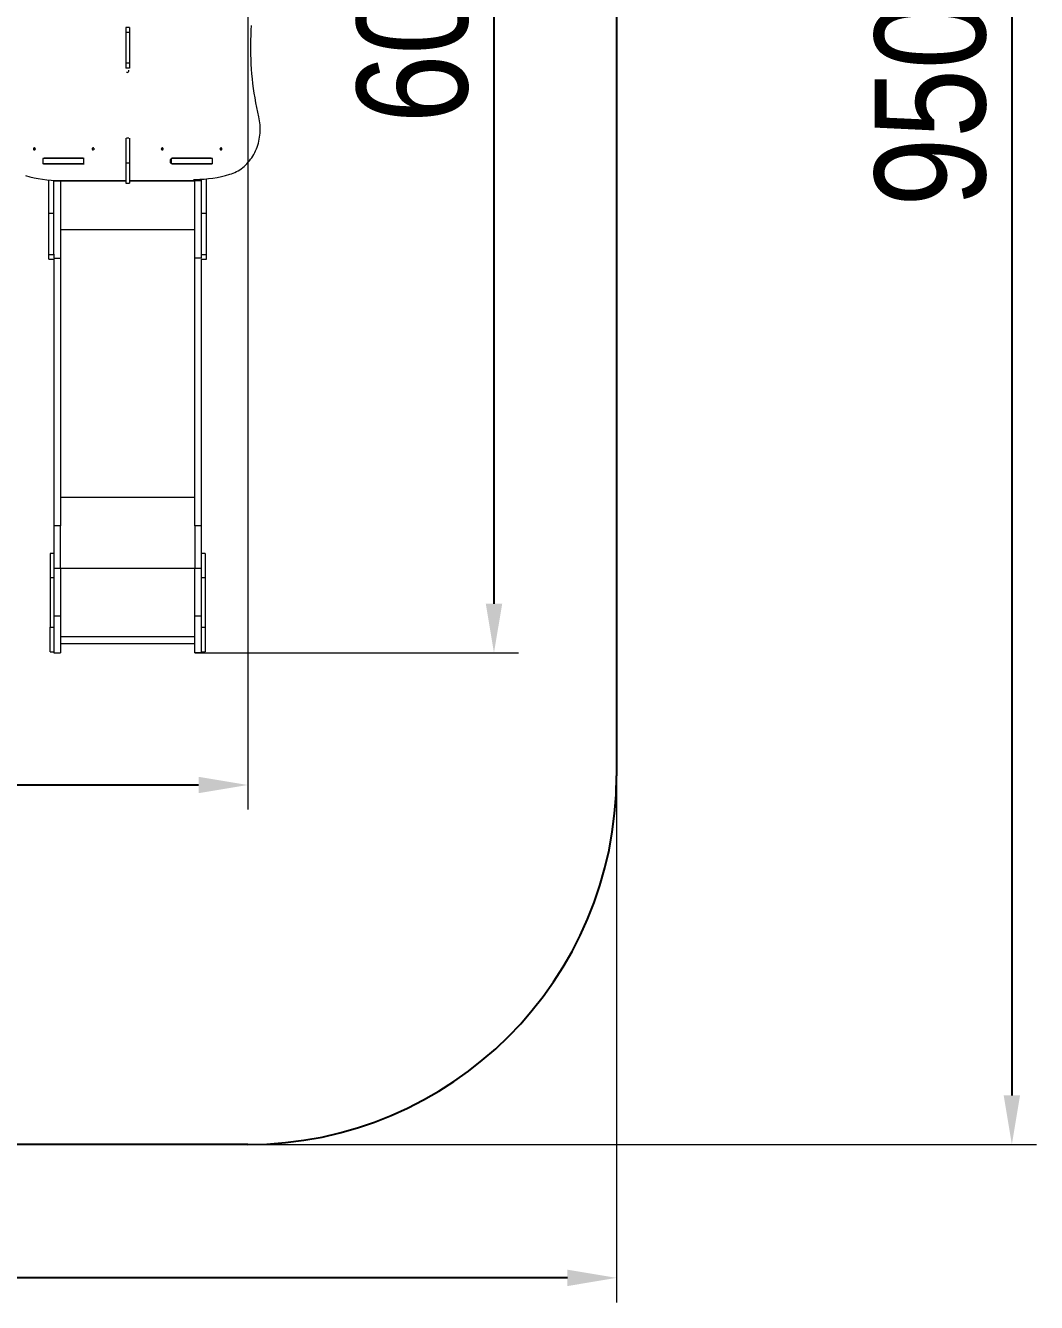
# Model space of a CAD drawing. Header units: millimetres. Extents: x -5010 to 6597, y -5069 to 5109.
# Drawn here: x 2486 to 6597, y -5069 to 126 of the extents above; entities that cross this region are included whole.
import ezdxf

# ---------------------------------------------------------------- set-up
doc = ezdxf.new("R2010")
doc.units = ezdxf.units.MM
for name, color, linetype in [('DiKom', 7, 'Continuous'), ('DIKOM_ОБЪЕКТ', 7, 'Continuous'), ('DIKOM_РАЗМЕР_ЗОНА', 7, 'Continuous'), ('DIKOM_РАЗМЕР_ОБЪЕКТА', 7, 'Continuous')]:
    doc.layers.add(name, color=color, linetype=linetype)
doc.styles.add('style1', font='arial.ttf', dxfattribs={"width": 0.8})
doc.dimstyles.new('1-50', dxfattribs={"dimtxt": 300, "dimasz": 200, "dimexe": 100, "dimexo": 0, "dimgap": 100, "dimtad": 1, "dimtxsty": 'style1', "dimcen": 200, "dimclrd": 7, "dimclre": 7, "dimclrt": 7, "dimadec": 1, "dimazin": 2, "dimtfac": 1, "dimtmove": 0, "dimatfit": 2, "dimfxl": 0, "dimlwd": 25, "dimlwe": 18, "dimarcsym": 0})

# ---------------------------------------------------------------- blocks, each defined once
blk = doc.blocks.new('*D9')
at = {"layer": 'Defpoints', "color": 0, "transparency": 16777216}
for p in [(291.3, 3608.6), (3201.6, -2426.6), (4391.2, -2426.6)]:
    blk.add_point(p, dxfattribs=at)
at = {"layer": 'DIKOM_РАЗМЕР_ОБЪЕКТА', "color": 7, "lineweight": 18, "transparency": 16777216}
for p, q in [((291.3, 3608.6), (4491.2, 3608.6)), ((3201.6, -2426.6), (4491.2, -2426.6))]:
    blk.add_line(p, q, dxfattribs=at)
at = {"layer": 'DIKOM_РАЗМЕР_ОБЪЕКТА', "color": 7, "lineweight": 25, "transparency": 16777216}
blk.add_line((4391.2, 3408.6), (4391.2, -2226.6), dxfattribs=at)
at = {"layer": 'DIKOM_РАЗМЕР_ОБЪЕКТА', "color": 7, "transparency": 16777216}
for points in [[(4357.9, 3408.6), (4424.6, 3408.6), (4391.2, 3608.6)], [(4357.9, -2226.6), (4424.6, -2226.6), (4391.2, -2426.6)]]:
    blk.add_solid(points, dxfattribs=at)
at = {"layer": 'DIKOM_РАЗМЕР_ОБЪЕКТА', "color": 7, "transparency": 16777216, "insert": (4061.5, 287.3), "char_height": 300, "attachment_point": 5, "rotation": 90, "style": 'style1'}
blk.add_mtext('{\\H1.5x;6000}', dxfattribs=at)
blk = doc.blocks.new('*D10')
at = {"layer": 'Defpoints', "color": 0, "transparency": 16777216}
for p in [(3389.6, 467.8), (-3510.4, -215.5), (3389.6, -2964)]:
    blk.add_point(p, dxfattribs=at)
at = {"layer": 'DIKOM_РАЗМЕР_ОБЪЕКТА', "color": 7, "lineweight": 18, "transparency": 16777216}
for p, q in [((3389.6, 467.8), (3389.6, -3064)), ((-3510.4, -215.5), (-3510.4, -3064))]:
    blk.add_line(p, q, dxfattribs=at)
at = {"layer": 'DIKOM_РАЗМЕР_ОБЪЕКТА', "color": 7, "lineweight": 25, "transparency": 16777216}
blk.add_line((-3310.4, -2964), (3189.6, -2964), dxfattribs=at)
at = {"layer": 'DIKOM_РАЗМЕР_ОБЪЕКТА', "color": 7, "transparency": 16777216}
for points in [[(-3310.4, -2930.7), (-3310.4, -2997.4), (-3510.4, -2964)], [(3189.6, -2930.7), (3189.6, -2997.4), (3389.6, -2964)]]:
    blk.add_solid(points, dxfattribs=at)
at = {"layer": 'DIKOM_РАЗМЕР_ОБЪЕКТА', "color": 7, "transparency": 16777216, "insert": (-85, -2634.3), "char_height": 300, "attachment_point": 5, "style": 'style1'}
blk.add_mtext('{\\H1.5x;6900}', dxfattribs=at)
blk = doc.blocks.new('*D11')
at = {"layer": 'Defpoints', "color": 0, "transparency": 16777216}
for p in [(97.8, 5108.6), (2495.6, -4426.6), (6497.5, -4426.6)]:
    blk.add_point(p, dxfattribs=at)
at = {"layer": 'DIKOM_РАЗМЕР_ЗОНА', "color": 7, "lineweight": 18, "transparency": 16777216}
for p, q in [((97.8, 5108.6), (6597.5, 5108.6)), ((2495.6, -4426.6), (6597.5, -4426.6))]:
    blk.add_line(p, q, dxfattribs=at)
at = {"layer": 'DIKOM_РАЗМЕР_ЗОНА', "color": 7, "lineweight": 25, "transparency": 16777216}
blk.add_line((6497.5, 4908.6), (6497.5, -4226.6), dxfattribs=at)
at = {"layer": 'DIKOM_РАЗМЕР_ЗОНА', "color": 7, "transparency": 16777216}
for points in [[(6464.1, 4908.6), (6530.8, 4908.6), (6497.5, 5108.6)], [(6464.1, -4226.6), (6530.8, -4226.6), (6497.5, -4426.6)]]:
    blk.add_solid(points, dxfattribs=at)
at = {"layer": 'DIKOM_РАЗМЕР_ЗОНА', "color": 7, "transparency": 16777216, "insert": (6167.7, -51.5), "char_height": 300, "attachment_point": 5, "rotation": 90, "style": 'style1'}
blk.add_mtext('{\\H1.5x;9500}', dxfattribs=at)
blk = doc.blocks.new('*D12')
at = {"layer": 'Defpoints', "color": 0, "transparency": 16777216}
for p in [(-5010.4, 5.4), (4889.6, 5.4), (-5010.4, -4969.2)]:
    blk.add_point(p, dxfattribs=at)
at = {"layer": 'DIKOM_РАЗМЕР_ЗОНА', "color": 7, "lineweight": 18, "transparency": 16777216}
for p, q in [((-5010.4, 5.4), (-5010.4, -5069.2)), ((4889.6, 5.4), (4889.6, -5069.2))]:
    blk.add_line(p, q, dxfattribs=at)
at = {"layer": 'DIKOM_РАЗМЕР_ЗОНА', "color": 7, "lineweight": 25, "transparency": 16777216}
blk.add_line((4689.6, -4969.2), (-4810.4, -4969.2), dxfattribs=at)
at = {"layer": 'DIKOM_РАЗМЕР_ЗОНА', "color": 7, "transparency": 16777216}
for points in [[(-4810.4, -4935.9), (-4810.4, -5002.6), (-5010.4, -4969.2)], [(4689.6, -4935.9), (4689.6, -5002.6), (4889.6, -4969.2)]]:
    blk.add_solid(points, dxfattribs=at)
at = {"layer": 'DIKOM_РАЗМЕР_ЗОНА', "color": 7, "transparency": 16777216, "insert": (-57.6, -4639.5), "char_height": 300, "attachment_point": 5, "style": 'style1'}
blk.add_mtext('{\\H1.5x;9900}', dxfattribs=at)

msp = doc.modelspace()

# ---------------------------------------------------------------- linework, layer by layer
at = {"layer": 'DiKom', "color": 3}
for p, q in [((4889.559, 1718.636), (4889.559, -2926.587)), ((3389.559, -4426.587), (1601.559, -4426.587))]:
    msp.add_line(p, q, dxfattribs=at)
msp.add_arc((3389.559, -2926.587), 1500, 270, 0, dxfattribs=at)
at = {"layer": 'DIKOM_ОБЪЕКТ', "color": 7, "linetype": 'Continuous', "lineweight": 15}
for p, q in [((2909.053, 117.195), (2894.053, 117.195)), ((2894.053, 117.195), (2894.053, 97.151)), ((2909.053, 117.195), (2909.053, 97.151)), ((2909.053, 97.151), (2894.053, 97.151)), ((2894.053, 97.151), (2894.053, -27.641)), ((2909.053, 97.151), (2909.053, -27.641)), ((2909.053, -27.641), (2894.053, -27.641)), ((2894.053, -27.641), (2894.053, -47.685)), ((2909.053, -47.685), (2894.053, -47.685)), ((2909.053, -27.641), (2909.053, -47.685)), ((2901.128, -64.775), (2897.034, -64.775)), ((2894.053, -332.545), (2894.053, -434.343)), ((2906.064, -332.545), (2897.035, -332.545)), ((2909.053, -332.545), (2909.053, -434.343)), ((2556.042, -415.245), (2556.042, -436.245)), ((2557.155, -415.245), (2556.042, -415.245)), ((2557.155, -436.245), (2557.155, -415.245)), ((2723.546, -415.245), (2557.155, -415.245)), ((2720.9, -414.495), (2561.984, -414.495)), ((2567.431, -415.245), (2567.431, -414.813)), ((2580.559, -415.245), (2580.559, -414.495)), ((2601.559, -415.245), (2601.559, -414.495)), ((2723.546, -436.245), (2723.546, -415.245)), ((3079.208, -436.245), (3079.208, -415.245)), ((3245.94, -415.245), (3079.208, -415.245)), ((3241.113, -414.495), (3082.198, -414.495)), ((3201.559, -415.245), (3201.559, -414.495)), ((3222.559, -415.245), (3222.559, -414.495)), ((3235.664, -414.812), (3235.664, -415.245)), ((3245.94, -436.245), (3245.94, -415.245)), ((3247.052, -415.245), (3245.94, -415.245)), ((3247.052, -436.245), (3247.052, -415.245)), ((2557.155, -436.245), (2556.042, -436.245)), ((2723.546, -436.245), (2557.155, -436.245)), ((2561.984, -436.995), (2720.9, -436.995)), ((2580.559, -436.995), (2580.559, -436.245)), ((2601.559, -436.995), (2601.559, -436.245)), ((2628.559, -436.245), (2628.559, -436.995)), ((2643.559, -436.245), (2643.559, -436.995)), ((2909.053, -434.343), (2894.053, -434.343)), ((2894.053, -434.343), (2894.053, -515.518)), ((2909.053, -434.343), (2909.053, -515.518)), ((3074.404, -423.495), (3074.404, -427.995)), ((3245.94, -436.245), (3079.208, -436.245)), ((3082.198, -436.995), (3241.113, -436.995)), ((3159.559, -436.245), (3159.559, -436.995)), ((3174.559, -436.995), (3174.559, -436.245)), ((3201.559, -436.995), (3201.559, -436.245)), ((3222.559, -436.995), (3222.559, -436.245)), ((3247.052, -436.245), (3245.94, -436.245)), ((2580.559, -639.381), (2580.559, -502.914)), ((2601.559, -639.381), (2601.559, -504.438)), ((2601.559, -505.653), (2628.559, -505.653)), ((2626.375, -505.07), (2633.875, -505.07)), ((2628.559, -505.07), (2628.559, -505.653)), ((2894.053, -505.512), (2628.559, -505.512)), ((2628.559, -505.514), (2894.053, -505.514)), ((2628.559, -505.653), (2628.559, -820.726)), ((2894.053, -515.518), (2909.053, -515.518)), ((3174.559, -505.512), (2909.053, -505.512)), ((2909.053, -505.514), (3174.559, -505.514)), ((3169.222, -500.11), (3176.722, -500.11)), ((3174.559, -505.653), (3174.559, -500.11)), ((3201.559, -505.653), (3174.559, -505.653)), ((3174.559, -820.726), (3174.559, -505.653)), ((3201.559, -639.381), (3201.559, -499.477)), ((3222.559, -639.381), (3222.559, -497.953)), ((2601.559, -639.381), (2580.559, -639.381)), ((2580.559, -805.524), (2580.559, -639.381)), ((2601.559, -805.524), (2601.559, -639.381)), ((3222.559, -639.381), (3201.559, -639.381)), ((3201.559, -805.524), (3201.559, -639.381)), ((3222.559, -805.524), (3222.559, -639.381)), ((3174.559, -706.014), (2628.559, -706.014)), ((2580.559, -805.524), (2601.559, -805.524)), ((2580.559, -824.386), (2580.559, -805.524)), ((2580.559, -824.386), (2601.559, -824.386)), ((2601.559, -805.029), (2601.559, -820.726)), ((2601.559, -820.726), (2628.559, -820.726)), ((2601.559, -824.386), (2601.559, -1909.509)), ((2628.559, -820.726), (2628.559, -1909.509)), ((3201.559, -820.726), (3174.559, -820.726)), ((3174.559, -1909.509), (3174.559, -820.726)), ((3201.559, -820.726), (3201.559, -805.029)), ((3201.559, -805.524), (3222.559, -805.524)), ((3201.559, -824.386), (3222.559, -824.386)), ((3201.559, -1909.509), (3201.559, -824.386)), ((3222.559, -824.386), (3222.559, -805.524)), ((3174.559, -1794.797), (2628.559, -1794.797)), ((2628.559, -1909.509), (2601.559, -1909.509)), ((2601.559, -1909.509), (2601.559, -2081.583)), ((2628.559, -2081.583), (2628.559, -1909.509)), ((3201.559, -1909.509), (3174.559, -1909.509)), ((3174.559, -1909.509), (3174.559, -2081.583)), ((3201.559, -2081.583), (3201.559, -1909.509)), ((2601.559, -2021.588), (2586.559, -2021.588)), ((2586.559, -2021.588), (2586.559, -2121.586)), ((3216.559, -2021.588), (3201.559, -2021.588)), ((3216.559, -2021.588), (3216.559, -2121.586)), ((2601.559, -2121.586), (2586.559, -2121.586)), ((2586.559, -2121.586), (2586.559, -2321.586)), ((2601.559, -2081.583), (2628.559, -2081.583)), ((2601.559, -2081.583), (2601.559, -2276.583)), ((2628.559, -2081.583), (2628.559, -2276.583)), ((2628.559, -2081.588), (3174.559, -2081.588)), ((3174.559, -2081.583), (3201.559, -2081.583)), ((3174.559, -2276.583), (3174.559, -2081.583)), ((3201.559, -2276.583), (3201.559, -2081.583)), ((3216.559, -2121.586), (3201.559, -2121.586)), ((3216.559, -2121.586), (3216.559, -2321.586)), ((2628.559, -2276.583), (2601.559, -2276.583)), ((2601.559, -2276.583), (2601.559, -2426.587)), ((2628.559, -2276.583), (2628.559, -2426.587)), ((3201.559, -2276.583), (3174.559, -2276.583)), ((3174.559, -2426.587), (3174.559, -2276.583)), ((3201.559, -2426.587), (3201.559, -2276.583)), ((2586.559, -2321.586), (2601.559, -2321.586)), ((2586.559, -2421.588), (2586.559, -2321.586)), ((3201.559, -2321.586), (3216.559, -2321.586)), ((3216.559, -2321.586), (3216.559, -2421.588)), ((3174.559, -2361.588), (2628.559, -2361.588)), ((2628.559, -2388.588), (3174.559, -2388.588)), ((2586.559, -2421.588), (2601.559, -2421.588)), ((2601.559, -2426.587), (2628.559, -2426.587)), ((2601.559, -2426.587), (2601.559, -2426.588)), ((2601.559, -2426.588), (2628.559, -2426.588)), ((2628.559, -2426.587), (2628.559, -2426.588)), ((3174.559, -2426.587), (3201.559, -2426.587)), ((3174.559, -2426.588), (3174.559, -2426.587)), ((3201.559, -2426.588), (3174.559, -2426.588)), ((3201.559, -2421.588), (3216.559, -2421.588)), ((3201.559, -2426.588), (3201.559, -2426.587))]:
    msp.add_line(p, q, dxfattribs=at)
at = {"layer": 'DIKOM_ОБЪЕКТ', "color": 7, "linetype": 'Continuous', "lineweight": 15, "flags": 128}
for points in [[(3434.827, -245.81), (3430.496, -226.703), (3426.469, -207.508), (3422.746, -188.231), (3419.329, -168.878), (3416.219, -149.457), (3413.417, -129.973), (3410.923, -110.433), (3408.74, -90.844), (3406.867, -71.212), (3405.306, -51.544), (3404.056, -31.846), (3403.118, -12.125), (3402.493, 7.612), (3402.18, 27.359), (3402.18, 47.11), (3402.493, 66.857), (3403.118, 86.595), (3404.056, 106.316), (3405.306, 126.013)], [(3317.027, -479.605), (3323.997, -477.345), (3330.875, -474.732), (3337.646, -471.773), (3344.298, -468.473), (3350.818, -464.838), (3357.193, -460.876), (3363.411, -456.593), (3369.46, -451.999), (3375.327, -447.102), (3381.003, -441.912), (3386.475, -436.438), (3391.734, -430.692), (3396.769, -424.684), (3401.569, -418.426), (3406.127, -411.931), (3410.433, -405.21), (3414.479, -398.277), (3418.256, -391.145), (3421.759, -383.828), (3424.979, -376.341), (3427.911, -368.697), (3430.549, -360.912), (3432.888, -353), (3434.922, -344.977), (3436.65, -336.858), (3438.066, -328.66), (3439.169, -320.397), (3439.956, -312.087), (3440.425, -303.744), (3440.577, -295.386), (3440.409, -287.028), (3439.924, -278.687), (3439.121, -270.379), (3438.003, -262.119), (3436.57, -253.924), (3434.827, -245.81)], [(2521.931, -371.845), (2520.857, -372.023), (2519.87, -372.544), (2519.051, -373.364), (2518.465, -374.417), (2518.159, -375.619), (2518.159, -376.871), (2518.465, -378.073), (2519.051, -379.127), (2519.87, -379.947), (2520.857, -380.467), (2521.931, -380.645), (2523.004, -380.467), (2523.991, -379.947), (2524.811, -379.127), (2525.397, -378.073), (2525.702, -376.871), (2525.702, -375.619), (2525.397, -374.417), (2524.811, -373.364), (2523.991, -372.544), (2523.004, -372.023), (2521.931, -371.845)], [(2760.954, -371.845), (2759.88, -372.023), (2758.893, -372.544), (2758.074, -373.364), (2757.488, -374.417), (2757.182, -375.619), (2757.182, -376.871), (2757.488, -378.073), (2758.074, -379.127), (2758.893, -379.947), (2759.88, -380.467), (2760.954, -380.645), (2762.027, -380.467), (2763.014, -379.947), (2763.834, -379.127), (2764.42, -378.073), (2764.725, -376.871), (2764.725, -375.619), (2764.42, -374.417), (2763.834, -373.364), (2763.014, -372.544), (2762.027, -372.023), (2760.954, -371.845)], [(3042.144, -380.645), (3043.218, -380.467), (3044.204, -379.947), (3045.024, -379.127), (3045.61, -378.073), (3045.916, -376.871), (3045.916, -375.619), (3045.61, -374.417), (3045.024, -373.364), (3044.204, -372.544), (3043.218, -372.023), (3042.144, -371.845), (3041.07, -372.023), (3040.084, -372.544), (3039.264, -373.364), (3038.678, -374.417), (3038.372, -375.619), (3038.372, -376.871), (3038.678, -378.073), (3039.264, -379.127), (3040.084, -379.947), (3041.07, -380.467), (3042.144, -380.645)], [(3281.167, -380.645), (3282.24, -380.467), (3283.227, -379.947), (3284.047, -379.127), (3284.633, -378.073), (3284.939, -376.871), (3284.939, -375.619), (3284.633, -374.417), (3284.047, -373.364), (3283.227, -372.544), (3282.24, -372.023), (3281.167, -371.845), (3280.093, -372.023), (3279.107, -372.544), (3278.287, -373.364), (3277.701, -374.417), (3277.395, -375.619), (3277.395, -376.871), (3277.701, -378.073), (3278.287, -379.127), (3279.107, -379.947), (3280.093, -380.467), (3281.167, -380.645)]]:
    msp.add_lwpolyline(points, dxfattribs=at)
at = {"layer": 'DIKOM_ОБЪЕКТ', "color": 7, "linetype": 'Continuous', "lineweight": 15}
for centre, radius, start, end in [((2897.368, -56.847), 8.708, 284.17594, 2.928031), ((2530.636, -376.245), 5.017, 171.043291, 188.956709), ((2562.013, -421.458), 6.963, 90.235827, 116.838764), ((2569.513, -421.459), 6.964, 90.235671, 116.836925), ((2720.871, -421.458), 6.963, 63.161236, 89.764173), ((2769.714, -376.245), 5.071, 171.13951, 188.86049), ((3033.357, -376.245), 5.094, 351.296629, 8.703371), ((3033.386, -376.245), 5.068, 351.13644, 8.86356), ((3082.847, -422.933), 8.462, 94.401521, 183.812155), ((3233.585, -421.458), 6.963, 63.161236, 89.764173), ((3241.087, -421.447), 6.952, 63.139994, 89.785415), ((3272.422, -376.245), 5.052, 351.218738, 8.781262), ((3272.409, -376.245), 5.068, 351.13644, 8.86356), ((2562.012, -430.035), 6.96, 243.154969, 269.769403), ((2569.512, -430.034), 6.961, 243.156811, 269.769558), ((2720.872, -430.035), 6.96, 270.230597, 296.845031), ((3082.847, -428.558), 8.462, 176.187778, 265.598359), ((3233.585, -430.035), 6.96, 270.230597, 296.845031), ((3241.088, -430.046), 6.949, 270.209364, 296.866263), ((2626.624, -13.101), 491.969, 253.39953, 269.971058), ((3176.405, -7.673), 492.437, 270.036884, 286.592507)]:
    msp.add_arc(centre, radius, start, end, dxfattribs=at)

# ---------------------------------------------------------------- dimensions: what is measured, and where the dimension line sits
at = {"layer": 'DIKOM_РАЗМЕР_ЗОНА'}
dim = msp.add_linear_dim(base=(6497.466, -4426.587), p1=(97.814, 5108.638), p2=(2495.559, -4426.587), angle=90, text='{\\H1.5x;9500}', dimstyle='1-50', dxfattribs=at)
dim.commit()
dim.dimension.update_dxf_attribs({"geometry": '*D11', "text_midpoint": (6497.466, -51.549), "dimtype": 160})
dim = msp.add_linear_dim(base=(-5010.441, -4969.23), p1=(4889.559, 5.434), p2=(-5010.441, 5.434), text='{\\H1.5x;<>}', dimstyle='1-50', dxfattribs=at)
dim.commit()
dim.dimension.update_dxf_attribs({"geometry": '*D12', "text_midpoint": (-57.555, -4969.23), "dimtype": 160})
at = {"layer": 'DIKOM_РАЗМЕР_ОБЪЕКТА'}
dim = msp.add_linear_dim(base=(4391.229, -2426.587), p1=(291.325, 3608.638), p2=(3201.559, -2426.587), angle=90, text='{\\H1.5x;6000}', dimstyle='1-50', dxfattribs=at)
dim.commit()
dim.dimension.update_dxf_attribs({"geometry": '*D9', "text_midpoint": (4391.229, 287.258), "dimtype": 160})
dim = msp.add_linear_dim(base=(3389.559, -2964.05), p1=(-3510.441, -215.54), p2=(3389.559, 467.833), text='{\\H1.5x;<>}', dimstyle='1-50', dxfattribs=at)
dim.commit()
dim.dimension.update_dxf_attribs({"geometry": '*D10', "text_midpoint": (-85.014, -2964.05), "dimtype": 160})

doc.saveas('drawing.dxf')
